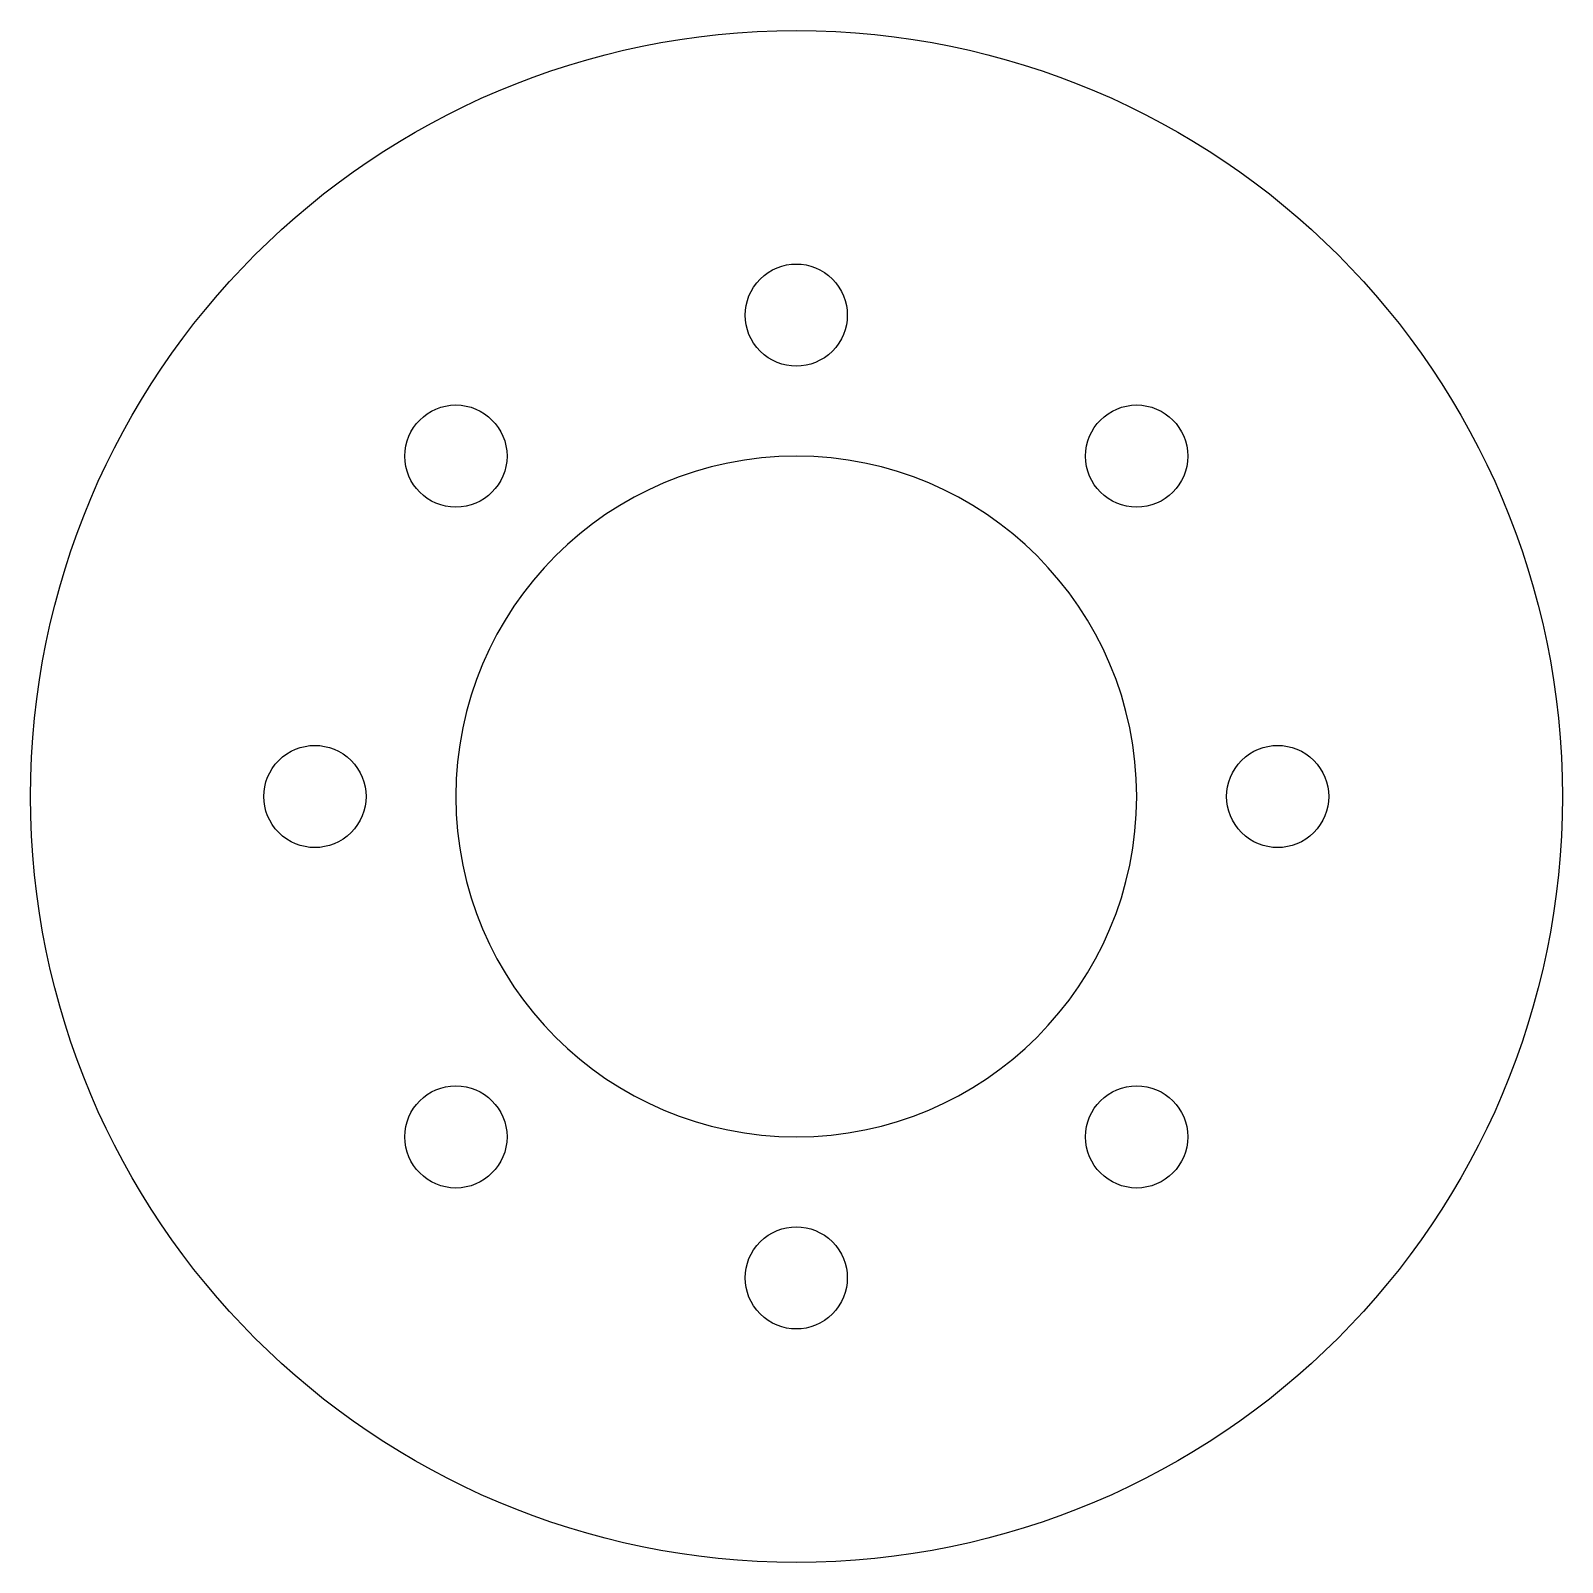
# Model space of a CAD drawing. Header units: millimetres. Extents: x -5 to 5, y 0 to 10.
import ezdxf

# ---------------------------------------------------------------- set-up
doc = ezdxf.new("R2010")
doc.units = ezdxf.units.MM
doc.header["$MEASUREMENT"] = 0
doc.layers.add('Default', color=178, linetype='Continuous', true_color=0x000000)

msp = doc.modelspace()

# ---------------------------------------------------------------- linework, layer by layer
at = {"layer": 'Default'}
msp.add_circle((0, 5), 5, dxfattribs=at)
at = {"layer": 'Default', "color": 178, "true_color": 0x000000}
for points in [[(-0.237, 8.378), (-0.107, 8.509), (0.104, 8.509), (0.234, 8.378)], [(-0.237, 7.907), (-0.367, 8.037), (-0.367, 8.248), (-0.237, 8.378)], [(0.234, 8.378), (0.364, 8.248), (0.364, 8.037), (0.234, 7.907)], [(0.234, 7.907), (0.104, 7.777), (-0.107, 7.777), (-0.237, 7.907)], [(-2.557, 7.222), (-2.557, 7.406), (-2.408, 7.556), (-2.224, 7.556)], [(-2.224, 7.556), (-2.04, 7.556), (-1.89, 7.406), (-1.89, 7.222)], [(1.887, 7.222), (1.887, 7.406), (2.037, 7.556), (2.221, 7.556)], [(2.221, 7.556), (2.405, 7.556), (2.554, 7.406), (2.554, 7.222)], [(-2.224, 6.889), (-2.408, 6.889), (-2.557, 7.038), (-2.557, 7.222)], [(-0.001, 7.222), (-1.229, 7.222), (-2.224, 6.227), (-2.224, 5)], [(-1.89, 7.222), (-1.89, 7.038), (-2.04, 6.889), (-2.224, 6.889)], [(2.221, 5), (2.221, 6.227), (1.226, 7.222), (-0.001, 7.222)], [(2.221, 6.889), (2.037, 6.889), (1.887, 7.038), (1.887, 7.222)], [(2.554, 7.222), (2.554, 7.038), (2.405, 6.889), (2.221, 6.889)], [(-3.38, 5.236), (-3.25, 5.366), (-3.039, 5.366), (-2.908, 5.236)], [(2.906, 5.236), (3.036, 5.366), (3.247, 5.366), (3.377, 5.236)], [(-3.38, 4.764), (-3.51, 4.894), (-3.51, 5.106), (-3.38, 5.236)], [(-2.908, 5.236), (-2.778, 5.106), (-2.778, 4.894), (-2.908, 4.764)], [(2.906, 4.764), (2.775, 4.894), (2.775, 5.106), (2.906, 5.236)], [(3.377, 5.236), (3.507, 5.106), (3.507, 4.894), (3.377, 4.764)], [(-2.224, 5), (-2.224, 3.773), (-1.229, 2.778), (-0.001, 2.778)], [(-0.001, 2.778), (1.226, 2.778), (2.221, 3.773), (2.221, 5)], [(-2.908, 4.764), (-3.039, 4.634), (-3.25, 4.634), (-3.38, 4.764)], [(3.377, 4.764), (3.247, 4.634), (3.036, 4.634), (2.906, 4.764)], [(-2.557, 2.778), (-2.557, 2.962), (-2.408, 3.111), (-2.224, 3.111)], [(-2.224, 3.111), (-2.04, 3.111), (-1.89, 2.962), (-1.89, 2.778)], [(1.887, 2.778), (1.887, 2.962), (2.037, 3.111), (2.221, 3.111)], [(2.221, 3.111), (2.405, 3.111), (2.554, 2.962), (2.554, 2.778)], [(-2.224, 2.444), (-2.408, 2.444), (-2.557, 2.594), (-2.557, 2.778)], [(-1.89, 2.778), (-1.89, 2.594), (-2.04, 2.444), (-2.224, 2.444)], [(2.221, 2.444), (2.037, 2.444), (1.887, 2.594), (1.887, 2.778)], [(2.554, 2.778), (2.554, 2.594), (2.405, 2.444), (2.221, 2.444)], [(-0.237, 2.093), (-0.107, 2.223), (0.104, 2.223), (0.234, 2.093)], [(-0.237, 1.622), (-0.367, 1.752), (-0.367, 1.963), (-0.237, 2.093)], [(0.234, 2.093), (0.364, 1.963), (0.364, 1.752), (0.234, 1.622)], [(0.234, 1.622), (0.104, 1.491), (-0.107, 1.491), (-0.237, 1.622)]]:
    msp.add_open_spline(points, degree=3, dxfattribs=at)

doc.saveas('drawing.dxf')
